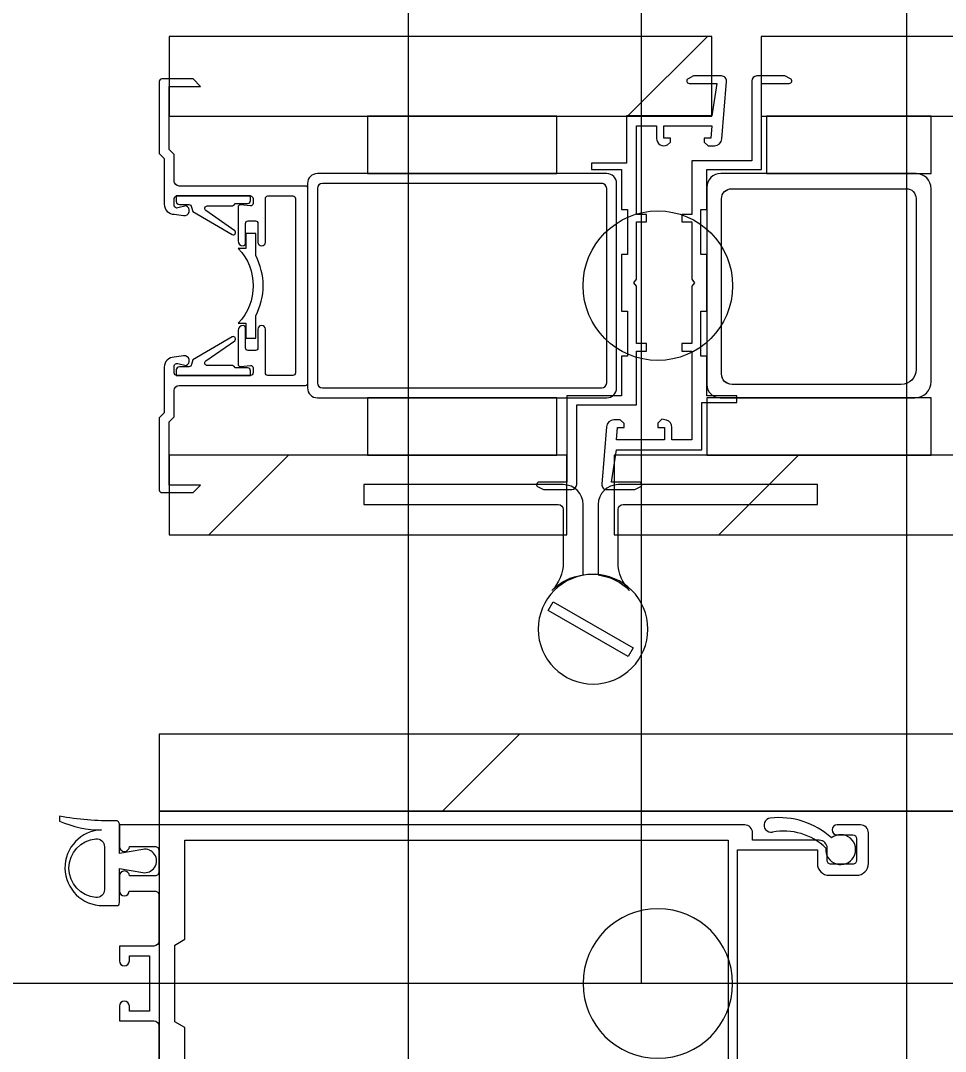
# Model space of a CAD drawing. Header units: millimetres. Extents: x 0 to 168960, y -92093 to 443706.
# Drawn here: x 61223.9 to 61409.3, y 314245.1 to 314451.9 of the extents above; entities that cross this region are included whole.
import ezdxf
from ezdxf.enums import TextEntityAlignment as Align

# ---------------------------------------------------------------- set-up
doc = ezdxf.new("R2018")
doc.units = ezdxf.units.MM
doc.linetypes.add('осевая', pattern=[50.800000000000004, 31.75, -6.35, 6.35, -6.35])
for name, color, linetype, lineweight in [('_0', 7, 'Continuous', 15), ('АР_Названия помещений', 124, 'Continuous', 5), ('АР_Номер помещения', 1, 'Continuous', 25), ('АР_Помещения_площадь', 19, 'Continuous', 9)]:
    doc.layers.add(name, color=color, linetype=linetype, lineweight=lineweight)
doc.styles.add('ISOCPEUR', font='isocpeur.ttf', dxfattribs={"height": 174.9999999999999})
doc.styles.get("Standard").update_dxf_attribs({"font": 'arial.ttf'})

# ---------------------------------------------------------------- blocks, each defined once
blk = doc.blocks.new('*U362')
at = {"color": 8, "style": 'ISOCPEUR', "width": 0.7, "flags": 1}
blk.add_attdef('КАТЕГОРИЯ', (-499.1655280450395, -2092.186355050572), '', height=250, dxfattribs=at)
at = {"layer": 'АР_Номер помещения', "color": 8, "style": 'ISOCPEUR', "width": 0.7}
blk.add_attdef('НОМЕР_ПОМЕЩЕНИЯ', text='', height=300, dxfattribs=at).set_placement((-17564.86919595587, 2858.18843627081), align=Align.MIDDLE_CENTER)
at = {"layer": 'АР_Помещения_площадь', "color": 8, "style": 'ISOCPEUR', "width": 0.7}
blk.add_attdef('ПЛОЩАДЬ_ПОМЕЩЕНИЯ', text='', height=200, dxfattribs=at).set_placement((-1475.609504904383, 2342.480832341213), align=Align.MIDDLE_RIGHT)
at = {"layer": 'АР_Помещения_площадь', "color": 8, "lineweight": 30, "width": 0.7, "flags": 104}
blk.add_attdef('ИМЯ_ПОМЕЩЕНИЯ', text='', height=100, dxfattribs=at).set_placement((157.6277002443094, 1217.141369806137), align=Align.MIDDLE_CENTER)
blk = doc.blocks.new('*U370')
at = {"color": 8, "style": 'ISOCPEUR', "width": 0.7, "flags": 1}
blk.add_attdef('КАТЕГОРИЯ', (-499.1655280450395, -2092.186355050572), '', height=250, dxfattribs=at)
at = {"layer": 'АР_Номер помещения', "color": 8, "style": 'ISOCPEUR', "width": 0.7}
blk.add_attdef('НОМЕР_ПОМЕЩЕНИЯ', text='', height=300, dxfattribs=at).set_placement((-21611.62945114239, 4249.169000430369), align=Align.MIDDLE_CENTER)
at = {"layer": 'АР_Помещения_площадь', "color": 8, "style": 'ISOCPEUR', "width": 0.7}
blk.add_attdef('ПЛОЩАДЬ_ПОМЕЩЕНИЯ', text='', height=200, dxfattribs=at).set_placement((-21287.99867618793, 5858.842214840608), align=Align.MIDDLE_RIGHT)
at = {"layer": 'АР_Помещения_площадь', "color": 8, "lineweight": 30, "width": 0.7, "flags": 104}
blk.add_attdef('ИМЯ_ПОМЕЩЕНИЯ', text='', height=100, dxfattribs=at).set_placement((157.6277002443094, 1217.141369806137), align=Align.MIDDLE_CENTER)
blk = doc.blocks.new('*U456')
at = {"ltscale": 75}
h = blk.add_hatch(dxfattribs=at)
h.set_pattern_fill('ANSI31', color=8, scale=50)
h.set_pattern_definition([(45, (1.13686837721616e-13, 639.6807474487578), (-112.2532015133644, 112.2532015133644), [])])
h.paths.add_polyline_path([(1052.074230230049, -4855.319253445312), (1044.074214017586, -4855.319253445312), (1044.074214017586, -4853.51925277774), (1052.074230230049, -4853.51925277774), (1052.074230230049, -4845.319251806184), (-97.92582126834998, -4845.319251806177), (-97.92582126834998, -4853.519252777733), (-89.9258050558866, -4853.519252777733), (-89.9258050558866, -4855.319253445305), (-97.92582126834998, -4855.319253445305), (-97.92582126834998, -4861.319250703491), (1052.074230230049, -4861.319250703498)])
h.paths.add_polyline_path([(1052.074230230049, -4929.319254398994), (-97.92582126834998, -4929.319254398986), (-97.92582126834998, -4935.319251657165), (-89.9258050558866, -4935.319251657165), (-89.9258050558866, -4937.119252324737), (-97.92582126834998, -4937.119252324737), (-97.92582126834998, -4945.319253296293), (1052.074230230049, -4945.3192532963), (1052.074230230049, -4937.119252324752), (1044.074214017586, -4937.119252324752), (1044.074214017586, -4935.31925165718), (1052.074230230049, -4935.31925165718)])
h.paths.add_polyline_path([(1052.074230230049, -4965.319253445312), (1044.074214017586, -4965.319253445312), (1044.074214017586, -4963.51925277774), (1052.074230230049, -4963.51925277774), (1052.074230230049, -4955.319251806184), (-97.92582126834998, -4955.319251806177), (-97.92582126834998, -4963.519252777733), (-89.9258050558866, -4963.519252777733), (-89.9258050558866, -4965.319253445305), (-97.92582126834998, -4965.319253445305), (-97.92582126834998, -4971.319250703491), (1052.074230230049, -4971.319250703498)])
h.paths.add_polyline_path([(1052.074230230049, -5039.319254398994), (-97.92582126834998, -5039.319254398986), (-97.92582126834998, -5045.319251657165), (-89.9258050558866, -5045.319251657165), (-89.9258050558866, -5047.119252324737), (-97.92582126834998, -5047.119252324737), (-97.92582126834998, -5055.319253296293), (1052.074230230049, -5055.3192532963), (1052.074230230049, -5047.119252324752), (1044.074214017586, -5047.119252324752), (1044.074214017586, -5045.31925165718), (1052.074230230049, -5045.31925165718)])
h.paths.add_polyline_path([(1052.074230230049, -5075.319253445312), (1044.074214017586, -5075.319253445312), (1044.074214017586, -5073.51925277774), (1052.074230230049, -5073.51925277774), (1052.074230230049, -5065.319251806184), (-97.92582126834998, -5065.319251806177), (-97.92582126834998, -5073.519252777733), (-89.9258050558866, -5073.519252777733), (-89.9258050558866, -5075.319253445305), (-97.92582126834998, -5075.319253445305), (-97.92582126834998, -5081.319250703491), (1052.074230230049, -5081.319250703498)])
h.paths.add_polyline_path([(915.3990858139579, -5175.31925255125), (915.3990858139579, -5191.31925255125), (1052.085289488211, -5191.31925255125), (1052.085289488211, -5175.31925255125)])
h.paths.add_polyline_path([(1052.074230230049, -5149.319254398994), (-97.92582126834998, -5149.319254398986), (-97.92582126834998, -5155.319251657165), (-89.9258050558866, -5155.319251657165), (-89.9258050558866, -5157.119252324737), (-97.92582126834998, -5157.119252324737), (-97.92582126834998, -5165.319253296293), (1052.074230230049, -5165.3192532963), (1052.074230230049, -5157.119252324752), (1044.074214017586, -5157.119252324752), (1044.074214017586, -5155.31925165718), (1052.074230230049, -5155.31925165718)])
h.paths.add_polyline_path([(20.80072385193388, -5175.31925255125), (20.80072385193388, -5191.31925255125), (905.4760391985757, -5191.319252551257), (905.4760391985757, -5175.31925255125)])
h.paths.add_polyline_path([(1052.085289488197, -5275.31925255125), (1052.085289488197, -5259.319252551257), (944.5759609985681, -5259.319252551257), (944.5759609985681, -5275.31925255125)])
h.paths.add_polyline_path([(934.6529143831859, -5259.319252551257), (-8.706308695255856, -5259.31925255125), (-8.706308695255856, -5275.319252551242), (934.6529143831859, -5275.31925255125)])
h.paths.add_polyline_path([(-99.92579551914343, -5330.727966430386), (1052.074218785972, -5330.727966430386), (1052.074218785972, -5315.319252551242), (-99.92579551914343, -5315.319252551242)])
h.paths.add_polyline_path([(1052.074218785972, -5398.973145807198), (-99.92579551914343, -5398.973145807198), (-99.92579551914343, -5415.319252551242), (-50.00000000000101, -5415.319252551242), (50.13124937287547, -5415.319252551242), (1052.074218785972, -5415.319252551242)])
h.paths.add_polyline_path([(10.88111534260578, -5191.31925255125), (10.88111534260578, -5175.31925255125), (-97.92579551914343, -5175.31925255125), (-97.92579551914343, -5191.31925255125)])
h.paths.add_polyline_path([(-18.20630869525586, -5259.31925255125), (-97.92579551914343, -5259.31925255125), (-97.92579551914343, -5275.319252551242), (-18.20630869525586, -5275.319252551242)])
at = {"color": 8}
for p, q in [((-21.91059419013719, -5290.478764501), (-20.91059419013719, -5288.746713693436)), ((-20.91059419013719, -5288.746713693436), (-4.889124220136281, -5297.996713693436)), ((-5.889124220136281, -5299.728764501), (-21.91059419013719, -5290.478764501)), ((-4.889124220136281, -5297.996713693436), (-5.889124220136281, -5299.728764501))]:
    blk.add_line(p, q, dxfattribs=at)
for points in [[(-50, 0), (-50.00000000000101, -5465.319252551242), (49.99999999999899, -5465.319252551242), (49.99367757630047, -4876.319252551237), (905.0740573432921, -4876.319252551246), (905.0742044808568, -5465.31925255125), (1005.074204480857, -5465.31925255125), (1005.074057343294, -4776.319252551246), (49.99288924190172, -4776.319252551239), (50, 0)], [(10.88111534260578, -5191.31925255125), (10.88111534260578, -5175.31925255125), (-97.92579551914343, -5175.31925255125), (-97.92579551914343, -5191.31925255125), (10.88111534260578, -5191.31925255125)], [(20.80072385193388, -5175.31925255125), (20.80072385193388, -5191.31925255125), (905.4760391985757, -5191.319252551257), (905.4760391985757, -5175.31925255125), (20.80072385193388, -5175.31925255125)], [(-20.19264543455311, -5191.31925255125), (-58.19264543455311, -5191.31925255125), (-58.19264543455311, -5202.819252551228), (-20.19264543455311, -5202.819252551228), (-20.19264543455311, -5191.31925255125)], [(21.89719125407181, -5202.813816230861), (54.89125720322671, -5202.813816230861), (54.89125720322671, -5191.31925255125), (21.89719125407181, -5191.31925255125), (21.89719125407181, -5202.813816230861)], [(-20.19264543453856, -5259.31925255125), (-20.19264543453856, -5247.819252551235), (-58.19264543453856, -5247.819252551228), (-58.19264543453856, -5259.31925255125), (-20.19264543453856, -5259.31925255125)], [(9.891160893878705, -5259.31925255125), (54.89125720322671, -5259.31925255125), (54.89125720322671, -5247.818937164593), (9.891160893878705, -5247.818937164593), (9.891160893878705, -5259.31925255125)], [(-18.20630869525586, -5259.31925255125), (-97.92579551914343, -5259.31925255125), (-97.92579551914343, -5275.319252551242), (-18.20630869525586, -5275.319252551242)], [(934.6529143831859, -5259.319252551257), (-8.706308695255856, -5259.31925255125), (-8.706308695255856, -5275.319252551242), (934.6529143831859, -5275.31925255125)], [(-99.92579551914343, -5330.727966430386), (1052.074218785972, -5330.727966430386), (1052.074218785972, -5315.319252551242), (-99.92579551914343, -5315.319252551242), (-99.92579551914343, -5330.727966430386)], [(1052.074218785972, -5398.973145807198), (1052.074218785972, -5330.727966430386), (-99.92579551914343, -5330.727966430386), (-99.92579551914343, -5398.973145807198), (1052.074218785972, -5398.973145807198)], [(-96.8267126735019, -5372.996234569138), (-96.8267126735019, -5365.319252551242), (-96.8267126735019, -5357.642270533339), (-94.78103222676248, -5356.461196376738), (-94.78103222676248, -5336.579781407301), (14.16109393366686, -5336.579781407301), (14.16109393366686, -5365.319252551242), (14.16109393366686, -5394.058723695176), (-94.78103222676248, -5394.058723695176), (-94.78103222676248, -5374.177308725739), (-96.8267126735019, -5372.996234569138)]]:
    blk.add_lwpolyline(points, close=True, dxfattribs=at)
for points in [[(-73.12574351910882, -5207.319252551067, -0.4142135623473223), (-72.62574351923934, -5207.819252551068), (-72.62574351931164, -5242.819252551257, -0.414213562373095), (-73.1257435193121, -5243.31925255125), (-78.14782551932251, -5243.31925255125, -0.414213562373095), (-78.64782551932251, -5242.81925255125), (-78.6478255193216, -5234.043380491275, 0.9999999999999999), (-80.14782551932251, -5234.043380491275), (-80.14782551932251, -5237.81925255125, -0.414213562373095), (-80.64782551932251, -5238.31925255125), (-82.1257435193121, -5238.31925255125, -0.414213562373095), (-82.6257435193121, -5237.81925255125), (-82.6257435193121, -5233.81925255125, 0.414213562373095), (-83.1257435193121, -5233.31925255125, 0.414213562373095), (-84.1257435193121, -5234.31925255125), (-84.12574351931255, -5241.06370755125, 0.414213562373095), (-83.6257435193121, -5241.56370755125), (-81.62574351932665, -5241.31925255125, -0.414213562373095), (-81.1257435193121, -5241.81925255125), (-81.1257435193121, -5242.81925255125, -0.414213562373095), (-81.62574351932665, -5243.31925255125), (-96.42596951914413, -5243.31925255125, -0.414213562373095), (-96.92596951914413, -5242.81925255125), (-96.92596951914413, -5241.405999539493, -0.5568367324407665), (-96.20331847817681, -5240.958309340851), (-94.56975015736055, -5241.334055166222, 0.8973864702656312), (-95.04633245909747, -5239.40368158809), (-96.92596314013747, -5239.652600588033, 0.4142144965573008), (-98.92596951914413, -5241.652600588022), (-98.92596951914413, -5250.81942655109), (-99.92579551915799, -5251.819252551089), (-99.92579551915799, -5266.319252551257, 0.414213562373095), (-99.42579551915799, -5266.819252551257), (-93.14295283163767, -5266.819252551257), (-91.64295283163767, -5265.31925255125), (-97.92579551912888, -5265.31925255125), (-97.92579551912888, -5252.647679675887), (-96.92596951912958, -5251.647853675793), (-96.92596951912958, -5246.319252551089, -0.414213562373095), (-95.92596951912958, -5245.319252551089), (-70.6257435193412, -5245.31925255125, 0.414213562373095), (-70.12574351942123, -5244.81925255125), (-70.12574351950127, -5205.819252551242, 0.414213562373095), (-70.62574351950127, -5205.319252551242), (-95.92596951914413, -5205.319252551242, -0.414213562373095), (-96.92596951914413, -5204.319252551242), (-96.92596951914413, -5198.990651426539), (-97.92579551914343, -5197.990825426445), (-97.92579551914343, -5185.319252551242), (-91.64295283165222, -5185.319252551242), (-93.14295283165222, -5183.819252551242), (-99.42579551914343, -5183.819252551242, 0.414213562373095), (-99.92579551914343, -5184.319252551242), (-99.92579551914343, -5198.819252551242), (-98.92596951914413, -5199.819078551242), (-98.92596951914368, -5208.985904502711, 0.4142144965573008), (-96.92596314013747, -5210.985904502697), (-95.04633245909747, -5211.234823514372, 0.8973864703518998), (-94.56975015720047, -5209.304449936266), (-96.20331847817681, -5209.680195749872, -0.5568367324407664), (-96.92596951914413, -5209.232505551234), (-96.92596951914368, -5207.819252551235, -0.414213562373095), (-96.42596951914413, -5207.319252551235), (-81.62574351915202, -5207.319252551242, -0.414213562373095), (-81.12574351915202, -5207.819252551242), (-81.12574351915202, -5208.819252551242, -0.414213562373095), (-81.62574351915202, -5209.319252551242), (-83.62574351915202, -5209.074797551242, 0.414213562373095), (-84.12574351915202, -5209.574797551242), (-84.12574351915202, -5216.319252551242, 0.414213562373095), (-83.12574351915202, -5217.319252551242, 0.414213562373095), (-82.62574351915202, -5216.819252551242), (-82.62574351915293, -5212.819252551242, -0.414213562373095), (-82.12574351915202, -5212.319252551242), (-80.64782551914789, -5212.319252551242, -0.414213562373095), (-80.14782551914789, -5212.819252551242), (-80.1478255191488, -5216.595124611216, 0.9999999999999999), (-78.64782551914789, -5216.595124611216), (-78.64782551914743, -5207.819252551242, -0.414213562373095), (-78.14782551914789, -5207.319252551242), (-73.12574351919613, -5207.319252551155)], [(16.06380214395075, -5392.140478824746), (16.06380214395075, -5365.319252551242), (16.06380214395075, -5338.498026277732), (32.06342005202795, -5338.498026277732), (32.06342005202886, -5341.253865976469, 0.414213562373095), (34.42556836522898, -5343.61601428967), (39.93724776268836, -5343.616014289669, 0.414213562373095), (42.29939607588939, -5341.253865976469), (42.29939607589394, -5335.072911223593, 0.414213562373095), (40.72463053376022, -5333.498145681457), (36.01190159450825, -5333.498145681461, 0.9999999999999999), (36.01190159450825, -5335.498097919968), (39.14986499163105, -5335.498097919966, -0.414213562373095), (39.93724776268836, -5336.285480691033), (39.93724776269791, -5340.616085931899, -0.414213562373095), (39.14986499163105, -5341.403468702971), (34.81925975075764, -5341.403468702965, -0.414213562373095), (34.03187697968578, -5340.616085931899), (34.03187697969032, -5338.154546949438, 0.414213562373095), (32.45711143755661, -5336.579781407301), (19.06373050171432, -5336.579781407301), (19.06373050170431, -5335.072911223593, 0.414213562373095), (17.48896495957059, -5333.498145681457), (-107.9061975474625, -5333.498145681457), (-107.9061975474675, -5337.828750922323, 1.000000000003674), (-105.9258004298473, -5337.828750922323), (-100.807812417902, -5337.828750922323), (-100.807812417902, -5337.828750922328, -0.414213562373095), (-100.0204296468447, -5338.616133693395), (-100.0204296468352, -5342.946738934261, -0.414213562373095), (-100.807812417902, -5343.734121705325), (-105.9242025586387, -5343.734121705325, 0.9999999999999999), (-107.9009447946747, -5343.734121705325), (-107.9009447946729, -5346.779166626635, 0.9999999999999999), (-105.9464909938698, -5346.779166626635), (-100.807812417902, -5346.77916662664, -0.414213562373095), (-100.0204296468447, -5347.566549397707), (-100.0204296468402, -5356.818296957739, -0.414213562373095), (-101.0046581106736, -5357.802525421575), (-107.9332366436439, -5357.802525421575), (-107.9332366436539, -5360.798188095127, 0.9999999999999999), (-105.9332844051397, -5360.798188095127), (-105.9332844051397, -5359.764093079437), (-101.9238372980045, -5359.764093079437), (-101.9238372980045, -5365.319252551242), (-101.9238372980045, -5370.87441202304), (-105.9332844051397, -5370.87441202304), (-105.9332844051443, -5369.840317007351, 0.9999999999999999), (-107.9332366436439, -5369.840317007351), (-107.9332366436439, -5372.835979680909), (-101.0046581106736, -5372.835979680905, -0.414213562373095), (-100.0204296468447, -5373.820208144738), (-100.0204296468352, -5383.071955704771, -0.414213562373095)]]:
    blk.add_lwpolyline(points, format="xyb", dxfattribs=at)
for points in [[(13.84724757973335, -5184.317646160023, 0.4377932801878046), (12.85043429482802, -5183.237903097222), (7.24008841183867, -5183.237903097222), (6.134517814002621, -5183.790688396144, 0.7914183192448615), (6.35812416454327, -5184.737900097229), (11.89363110474268, -5184.737900097229), (10.89363310474336, -5191.237887097232), (-6.206332695249429, -5191.237887097232), (-6.206332695249429, -5200.73786809724), (-13.20631869525924, -5200.73786809724), (-13.20631869525924, -5202.037865497237), (-7.206330695263304, -5202.037865497237), (-7.206330695263304, -5210.037849497232), (-6.006333095255386, -5210.037849497232), (-6.006333095255386, -5219.037831497233), (-7.206330695263304, -5219.037831497233), (-7.206330695263304, -5230.437808697236), (-6.006333095255386, -5230.437808697236), (-6.006333095255386, -5239.437790697237), (-7.206330695321512, -5239.437790697237), (-7.206330695321512, -5247.437774697239), (-18.20630869531406, -5247.437774697239), (-18.20630869531406, -5264.737740097233), (-23.74181563548437, -5264.737740097232, 0.7914183192687168), (-23.96542198599592, -5265.684951798314), (-22.85985138820352, -5266.237737097246), (-17.20631069531474, -5266.237737097246, 0.414213562373095), (-16.20631269532997, -5265.237739097247), (-16.20631269532997, -5249.237771097236), (-4.206336695323543, -5249.237771097236), (-4.206336695323543, -5238.437792697237), (-2.206340695324897, -5238.437792697237), (-2.206340695324897, -5236.937795697238), (-4.206336695265335, -5236.937795697238), (-4.206336695265335, -5225.444925683019), (-4.718089407150828, -5224.737820097238), (-4.206336695265335, -5224.030714511449), (-4.206336695265335, -5212.537844497238), (-2.206340695252138, -5212.537844497238), (-2.206340695252138, -5211.037847497239), (-4.206336695250783, -5211.037847497239), (-4.206336695250783, -5193.23788309723), (-0.2063446952534918, -5193.23788309723), (-0.2063446952616772, -5195.737878097229, 0.5650935209927767), (1.995130036418132, -5197.063743849096), (2.593649704750433, -5196.546463558472), (2.593649704750433, -5195.737878097236), (1.293652304738217, -5195.737878097236), (1.293652304738217, -5193.23788309723), (10.89363310474336, -5193.23788309723), (10.69363350473476, -5195.737878097243), (9.393636104737098, -5195.737878097243), (9.393636104737098, -5196.537876497234), (10.19363450474238, -5197.237875097235), (11.42883968981813, -5197.237875097253, 0.3910205504341434), (12.92405961717203, -5195.857495691373), (13.84724757973062, -5184.317646160023)], [(20.8936131048239, -5202.037865497223), (20.8936131048239, -5184.737900097221), (26.42912004509607, -5184.737900097243, 0.7914183192422567), (26.65272639562217, -5183.790688396191), (25.54715579771336, -5183.237903097237), (19.89361510481002, -5183.237903097229, 0.414213562373095), (18.89361710482525, -5184.237901097229), (18.89361710482525, -5200.237869097218), (6.893641104818826, -5200.237869097218), (6.893641104818826, -5211.037847497224), (4.89364510482018, -5211.037847497224), (4.89364510482018, -5212.537844497223), (6.893641104818826, -5212.537844497223), (6.893641104818826, -5224.030714511449), (7.40539381671887, -5224.737820097231), (6.893641104818826, -5225.444925683019), (6.893641104818826, -5236.937795697231), (4.89364510482018, -5236.937795697231), (4.89364510482018, -5238.43779269723), (6.893641104818826, -5238.43779269723), (6.893641104818826, -5256.237757097239), (2.893649104792431, -5256.237757097239), (2.893649104786064, -5253.73776209724, 0.3334275131115988), (1.81316302745735, -5252.29762266449), (0.8877755892598458, -5252.112415040414), (0.09365470478850568, -5252.906535924885), (0.09365470478850568, -5253.737762097233), (1.39365210478617, -5253.737762097233), (1.39365210478617, -5256.237757097239), (-8.206328695175316, -5256.237757097231), (-8.006329095181272, -5253.737762097233), (-6.706331695212711, -5253.737762097233), (-6.706331695212711, -5252.937763697235), (-7.50633009521799, -5252.237765097234), (-8.741535280293746, -5252.237765097236, 0.391020550413733), (-10.23675520761854, -5253.618144502965), (-11.15994317016576, -5265.157994034445, 0.4377932801877936), (-10.16312988525998, -5266.237737097239), (-4.552784002270627, -5266.237737097239), (-3.447213404390922, -5265.684951798303, 0.7914183192422567), (-3.670819754931571, -5264.73774009724), (-9.206326695174639, -5264.73774009724), (-8.206328695175316, -5258.237753097237), (8.893637104832024, -5258.237753097237), (8.893637104832024, -5248.737772097229), (15.89362310482728, -5248.737772097229), (15.89362310482728, -5247.437774697231), (9.893635104816795, -5247.437774697231), (9.893635104816795, -5239.43779069723), (8.693637504823428, -5239.43779069723), (8.693637504823428, -5230.437808697228), (9.893635104816795, -5230.437808697228), (9.893635104816795, -5219.037831497233), (8.693637504823428, -5219.037831497233), (8.693637504823428, -5210.037849497217), (9.893635104831347, -5210.037849497217), (9.893635104831347, -5202.037865497223), (20.8936131048239, -5202.037865497223)], [(-10.19264543453856, -5247.819252551228, 0.414213562373095), (-8.192645434538562, -5245.819252551228), (-8.192645434553114, -5204.819252551235, 0.414213562373095), (-10.19264543455311, -5202.819252551228), (-68.19264543455313, -5202.819252551228, 0.414213562373095), (-70.19264543455313, -5204.819252551228), (-70.19264543455313, -5245.819252551228, 0.414213562373095), (-68.19264543455313, -5247.819252551228), (-10.19264543453856, -5247.819252551228)], [(51.61933578334346, -5247.81893716459, 0.414213562373095), (54.89256047198786, -5244.545712475941), (54.8925604719865, -5205.85403856889, 0.414213562373095), (51.85215162378508, -5202.813629720687), (12.69753305212716, -5202.813629720684, 0.414213562373095), (9.893635104821342, -5205.617527668001), (9.893635104811793, -5245.163609808413, 0.414213562373095), (12.54896246099442, -5247.818937164593), (51.61933578334346, -5247.818937164593)], [(-68.19264543455313, -5205.819252551235), (-68.19264543455267, -5244.819252551228, 0.414213562373095), (-67.19264543455313, -5245.819252551228), (-11.19264543453856, -5245.819252551228, 0.414213562373095), (-10.19264543453856, -5244.819252551228), (-10.19264543455266, -5205.819252551242, 0.414213562373095), (-11.19264543455311, -5204.819252551235), (-67.19264543455313, -5204.819252551235, 0.414213562373095), (-68.19264543455267, -5205.819252551235)], [(-93.97335951915113, -5209.041395551234, -0.414213562373095), (-93.47335951913658, -5209.541395551234), (-93.22335959853183, -5210.461008207298), (-85.2919603738411, -5215.040204027368, 0.957291775248151), (-84.80934780552445, -5214.282654036157), (-90.60249814415977, -5210.226246813807, -0.7332303502721343), (-90.31570986840336, -5209.316670551241), (-85.46399630996268, -5209.316670551238, 0.3192696339573062), (-84.76077651915068, -5208.816670551241), (-82.21925590939748, -5208.816670551235, 0.414213562373095), (-81.62574351913747, -5208.223158160981), (-81.62574351913747, -5207.319252551235), (-96.51480951914084, -5207.319252551235), (-96.51480951914948, -5208.430588546755, 0.414213562373095), (-95.90400251466883, -5209.041395551234), (-93.97335951915113, -5209.041395551234)], [(48.8938850595331, -5245.129031626944), (14.94789631441007, -5245.129031626942, -0.414213562373095), (12.8403678358335, -5243.021503148368), (12.84036783584169, -5207.886565489913, -0.414213562373095), (14.87334684857696, -5205.853586477177), (49.89460323058655, -5205.853586477177, -0.414213562373095), (51.86316233880997, -5207.822145585407), (51.86316233880997, -5242.159754347667, -0.414213562373095), (48.8938850595331, -5245.129031626944)], [(-80.59346367683713, -5219.290665212939), (-80.59346367683713, -5214.821834551243), (-82.59346351915258, -5214.821834551243), (-82.59346351915258, -5217.821834551243), (-84.09346351915349, -5217.821834551251, -0.3999999778227269), (-84.09346296603428, -5232.821833929578), (-82.59346351915258, -5232.821833929578), (-82.59346351915258, -5235.821834510338), (-80.59346351913803, -5235.821834510338), (-80.59346351913757, -5231.353003551234, 0.2487079890217819), (-80.59346367683668, -5219.290665212935)], [(-93.97335951915113, -5241.59710955125), (-95.90400251466883, -5241.597109551249, 0.414213562373095), (-96.51480951914084, -5242.20791655573), (-96.51480951914084, -5243.319252551242), (-81.62574351915202, -5243.319252551242), (-81.62574351914338, -5242.415346941503, 0.414213562373095), (-82.21925590939748, -5241.821834551251), (-84.76077651914568, -5241.821834551249, 0.3192696339611101), (-85.46399630996268, -5241.321834551251), (-90.31570986840336, -5241.321834551252, -0.733230350271898), (-90.60249814415977, -5240.412258288685), (-84.80934780552445, -5236.355851066332, 0.9572917752481508), (-85.29196037384202, -5235.598301075115), (-93.22335959853183, -5240.177496895187), (-93.47335951915113, -5241.09710955125, -0.414213562373095), (-93.97335951915113, -5241.59710955125)], [(-58.89985920513674, -5265.23773909724), (-58.89985920513674, -5269.23773909724), (-19.89985920513674, -5269.23773909724, -0.414213562373095), (-18.89985920513674, -5270.23773909724), (-18.89985920513719, -5280.867997140114, -0.1976527886680431), (-21.21564867881771, -5286.497362174685, -0.1648329732178419), (-14.89985920513674, -5283.340491738381), (-14.89985920513674, -5269.23773909724, 0.414213562373095), (-18.89985920513674, -5265.23773909724), (-58.89985920513674, -5265.23773909724)], [(32.10014079486326, -5269.23773909724), (32.10014079486326, -5265.23773909724), (-7.899859205136735, -5265.23773909724, 0.414213562373095), (-11.89985920513674, -5269.23773909724), (-11.89985920513674, -5283.340491738379, -0.164832973217853), (-5.584069731473491, -5286.49736217467, -0.1976527886681319), (-7.899859205136735, -5280.867997140114), (-7.899859205136735, -5270.23773909724, -0.414213562373095), (-6.899859205136735, -5269.23773909724), (32.10014079486326, -5269.23773909724)], [(-12.92579551914342, -5283.237739097232, 0.9999999999999999), (-12.92579551914342, -5305.237739097232, 0.9999999999999999), (-12.92579551914342, -5283.237739097232)], [(-108.491481872975, -5349.694252551242, 0.414213562373095), (-107.9009447946747, -5349.103715472942), (-107.9009447946747, -5342.231450973268), (-103.2635651268803, -5343.056916774361, 1.192737100548168), (-103.2597862843987, -5338.405062306592), (-107.9009447946747, -5339.223423773699), (-107.9009447946747, -5333.443420281124, 0.4237410371328373), (-108.7138491930974, -5332.656451238078, -0.05762188014520565), (-119.9257955191289, -5331.727131304571), (-119.9257955191143, -5332.726558265917, 0.1069346243129106), (-111.504992780524, -5334.506406006317, 0.9831782873480909), (-111.2473215717047, -5349.694252551242), (-108.491481872975, -5349.694252551242)], [(-112.6271725930866, -5336.301331706059, -0.4384016624258933), (-110.9236223712952, -5337.870822393823), (-110.9236223712952, -5346.503021176519, -0.4384016624258932), (-112.6271725930866, -5348.072511864282, -0.9213057928581256), (-112.6271725930866, -5336.301331706058)], [(0.07420448085657938, -5350.319252551242, 0.9999999999999999), (0.07420448085657938, -5380.319252551242, 0.9999999999999999), (0.07420448085657938, -5350.319252551242)]]:
    blk.add_lwpolyline(points, format="xyb", close=True, dxfattribs=at)
blk.add_circle((0.07420448085657938, -5225.319252551242), 15.00000000000002, dxfattribs=at)
for centre, radius, start, end in [((22.78984845505228, -5333.555826765987), 1.418513445514813, 96.41680140861637, 280.6544423872739), ((24.37976864355632, -5347.69286001099), 15.64467087386164, 47.77626660954721, 96.41680140884712), ((25.30376260806123, -5346.918572262657), 12.17864550691433, 46.0233084899602, 100.6544423874315), ((36.74435719124348, -5338.469430697718), 3.000728152382232, 173.9765334333887, 128.0850613697985)]:
    blk.add_arc(centre, radius, start, end, dxfattribs=at)
blk = doc.blocks.new('*U590')
at = {"ltscale": 75}
h = blk.add_hatch(dxfattribs=at)
h.set_pattern_fill('ANSI31', color=8, scale=50)
h.set_pattern_definition([(45, (1.35003119794419e-13, 741.967266209278), (-112.2532015133644, 112.2532015133644), [])])
h.paths.add_polyline_path([(1052.074230230049, -4753.032734684792), (1044.074214017586, -4753.032734684792), (1044.074214017586, -4751.23273401722), (1052.074230230049, -4751.23273401722), (1052.074230230049, -4743.032733045664), (-97.92582126834995, -4743.032733045657), (-97.92582126834995, -4751.232734017212), (-89.92580505588657, -4751.232734017212), (-89.92580505588657, -4753.032734684784), (-97.92582126834995, -4753.032734684784), (-97.92582126834995, -4759.032731942971), (1052.074230230049, -4759.032731942978)])
h.paths.add_polyline_path([(1052.074230230049, -4827.032735638473), (-97.92582126834995, -4827.032735638466), (-97.92582126834995, -4833.032732896645), (-89.92580505588657, -4833.032732896645), (-89.92580505588657, -4834.832733564217), (-97.92582126834995, -4834.832733564217), (-97.92582126834995, -4843.032734535773), (1052.074230230049, -4843.03273453578), (1052.074230230049, -4834.832733564232), (1044.074214017586, -4834.832733564232), (1044.074214017586, -4833.03273289666), (1052.074230230049, -4833.03273289666)])
h.paths.add_polyline_path([(1052.074230230049, -4863.032734684792), (1044.074214017586, -4863.032734684792), (1044.074214017586, -4861.23273401722), (1052.074230230049, -4861.23273401722), (1052.074230230049, -4853.032733045664), (-97.92582126834995, -4853.032733045657), (-97.92582126834995, -4861.232734017212), (-89.92580505588657, -4861.232734017212), (-89.92580505588657, -4863.032734684784), (-97.92582126834995, -4863.032734684784), (-97.92582126834995, -4869.032731942971), (1052.074230230049, -4869.032731942978)])
h.paths.add_polyline_path([(1052.074230230049, -4937.032735638473), (-97.92582126834995, -4937.032735638466), (-97.92582126834995, -4943.032732896645), (-89.92580505588657, -4943.032732896645), (-89.92580505588657, -4944.832733564217), (-97.92582126834995, -4944.832733564217), (-97.92582126834995, -4953.032734535773), (1052.074230230049, -4953.03273453578), (1052.074230230049, -4944.832733564232), (1044.074214017586, -4944.832733564232), (1044.074214017586, -4943.03273289666), (1052.074230230049, -4943.03273289666)])
h.paths.add_polyline_path([(1052.074230230049, -4973.032734684792), (1044.074214017586, -4973.032734684792), (1044.074214017586, -4971.23273401722), (1052.074230230049, -4971.23273401722), (1052.074230230049, -4963.032733045664), (-97.92582126834995, -4963.032733045657), (-97.92582126834995, -4971.232734017212), (-89.92580505588657, -4971.232734017212), (-89.92580505588657, -4973.032734684784), (-97.92582126834995, -4973.032734684784), (-97.92582126834995, -4979.032731942971), (1052.074230230049, -4979.032731942978)])
h.paths.add_polyline_path([(915.3990858139579, -5073.032733790729), (915.3990858139579, -5089.032733790729), (1052.085289488211, -5089.032733790729), (1052.085289488211, -5073.032733790729)])
h.paths.add_polyline_path([(1052.074230230049, -5047.032735638473), (-97.92582126834995, -5047.032735638466), (-97.92582126834995, -5053.032732896645), (-89.92580505588657, -5053.032732896645), (-89.92580505588657, -5054.832733564217), (-97.92582126834995, -5054.832733564217), (-97.92582126834995, -5063.032734535773), (1052.074230230049, -5063.03273453578), (1052.074230230049, -5054.832733564232), (1044.074214017586, -5054.832733564232), (1044.074214017586, -5053.03273289666), (1052.074230230049, -5053.03273289666)])
h.paths.add_polyline_path([(20.8007238519339, -5073.032733790729), (20.8007238519339, -5089.032733790729), (905.4760391985757, -5089.032733790737), (905.4760391985757, -5073.032733790729)])
h.paths.add_polyline_path([(1052.085289488197, -5173.032733790729), (1052.085289488197, -5157.032733790737), (944.5759609985681, -5157.032733790737), (944.5759609985681, -5173.032733790729)])
h.paths.add_polyline_path([(934.6529143831859, -5157.032733790737), (-8.706308695255835, -5157.032733790729), (-8.706308695255835, -5173.032733790722), (934.6529143831859, -5173.032733790729)])
h.paths.add_polyline_path([(-99.9257955191434, -5228.441447669866), (1052.074218785972, -5228.441447669866), (1052.074218785972, -5213.032733790722), (-99.9257955191434, -5213.032733790722)])
h.paths.add_polyline_path([(1052.074218785972, -5296.686627046678), (-99.9257955191434, -5296.686627046678), (-99.9257955191434, -5313.032733790722), (-50.00000000000099, -5313.032733790722), (50.13124937287549, -5313.032733790722), (1052.074218785972, -5313.032733790722)])
h.paths.add_polyline_path([(10.8811153426058, -5089.032733790729), (10.8811153426058, -5073.032733790729), (-97.9257955191434, -5073.032733790729), (-97.9257955191434, -5089.032733790729)])
h.paths.add_polyline_path([(-18.20630869525584, -5157.032733790729), (-97.9257955191434, -5157.032733790729), (-97.9257955191434, -5173.032733790722), (-18.20630869525584, -5173.032733790722)])
at = {"color": 8}
for p, q in [((-21.91059419013717, -5188.19224574048), (-20.91059419013717, -5186.460194932915)), ((-20.91059419013717, -5186.460194932915), (-4.88912422013626, -5195.710194932915)), ((-5.88912422013626, -5197.44224574048), (-21.91059419013717, -5188.19224574048)), ((-4.88912422013626, -5195.710194932915), (-5.88912422013626, -5197.44224574048))]:
    blk.add_line(p, q, dxfattribs=at)
for points in [[(-50, 0), (-50.00000000000099, -5363.032733790722), (49.99999999999901, -5363.032733790722), (49.99367757630049, -4774.032733790717), (905.0740573432921, -4774.032733790726), (905.0742044808568, -5363.032733790729), (1005.074204480857, -5363.032733790729), (1005.074057343294, -4674.032733790726), (49.99288924190174, -4674.032733790718), (50, 0)], [(10.8811153426058, -5089.032733790729), (10.8811153426058, -5073.032733790729), (-97.9257955191434, -5073.032733790729), (-97.9257955191434, -5089.032733790729), (10.8811153426058, -5089.032733790729)], [(20.8007238519339, -5073.032733790729), (20.8007238519339, -5089.032733790729), (905.4760391985757, -5089.032733790737), (905.4760391985757, -5073.032733790729), (20.8007238519339, -5073.032733790729)], [(-20.19264543455309, -5089.032733790729), (-58.19264543455309, -5089.032733790729), (-58.19264543455309, -5100.532733790707), (-20.19264543455309, -5100.532733790707), (-20.19264543455309, -5089.032733790729)], [(21.89719125407183, -5100.52729747034), (54.89125720322674, -5100.52729747034), (54.89125720322674, -5089.032733790729), (21.89719125407183, -5089.032733790729), (21.89719125407183, -5100.52729747034)], [(-20.19264543453854, -5157.032733790729), (-20.19264543453854, -5145.532733790715), (-58.19264543453854, -5145.532733790707), (-58.19264543453854, -5157.032733790729), (-20.19264543453854, -5157.032733790729)], [(9.891160893878727, -5157.032733790729), (54.89125720322674, -5157.032733790729), (54.89125720322674, -5145.532418404073), (9.891160893878727, -5145.532418404073), (9.891160893878727, -5157.032733790729)], [(-18.20630869525584, -5157.032733790729), (-97.9257955191434, -5157.032733790729), (-97.9257955191434, -5173.032733790722), (-18.20630869525584, -5173.032733790722)], [(934.6529143831859, -5157.032733790737), (-8.706308695255835, -5157.032733790729), (-8.706308695255835, -5173.032733790722), (934.6529143831859, -5173.032733790729)], [(-99.9257955191434, -5228.441447669866), (1052.074218785972, -5228.441447669866), (1052.074218785972, -5213.032733790722), (-99.9257955191434, -5213.032733790722), (-99.9257955191434, -5228.441447669866)], [(1052.074218785972, -5296.686627046678), (1052.074218785972, -5228.441447669866), (-99.9257955191434, -5228.441447669866), (-99.9257955191434, -5296.686627046678), (1052.074218785972, -5296.686627046678)], [(-96.82671267350187, -5270.709715808618), (-96.82671267350187, -5263.032733790722), (-96.82671267350187, -5255.355751772819), (-94.78103222676245, -5254.174677616218), (-94.78103222676245, -5234.293262646781), (14.16109393366688, -5234.293262646781), (14.16109393366688, -5263.032733790722), (14.16109393366688, -5291.772204934656), (-94.78103222676245, -5291.772204934656), (-94.78103222676245, -5271.890789965219), (-96.82671267350187, -5270.709715808618)]]:
    blk.add_lwpolyline(points, close=True, dxfattribs=at)
for points in [[(13.84724757973337, -5082.031127399503, 0.4377932801878046), (12.85043429482804, -5080.951384336702), (7.240088411838691, -5080.951384336702), (6.134517814002642, -5081.504169635624, 0.7914183192448615), (6.358124164543291, -5082.451381336708), (11.8936311047427, -5082.451381336708), (10.89363310474338, -5088.951368336711), (-6.206332695249408, -5088.951368336711), (-6.206332695249408, -5098.451349336719), (-13.20631869525922, -5098.451349336719), (-13.20631869525922, -5099.751346736717), (-7.206330695263283, -5099.751346736717), (-7.206330695263283, -5107.751330736712), (-6.006333095255364, -5107.751330736712), (-6.006333095255364, -5116.751312736713), (-7.206330695263283, -5116.751312736713), (-7.206330695263283, -5128.151289936715), (-6.006333095255364, -5128.151289936715), (-6.006333095255364, -5137.151271936717), (-7.206330695321491, -5137.151271936717), (-7.206330695321491, -5145.151255936718), (-18.20630869531404, -5145.151255936718), (-18.20630869531404, -5162.451221336712), (-23.74181563548435, -5162.451221336712, 0.7914183192687168), (-23.9654219859959, -5163.398433037793), (-22.8598513882035, -5163.951218336726), (-17.20631069531472, -5163.951218336726, 0.414213562373095), (-16.20631269532995, -5162.951220336727), (-16.20631269532995, -5146.951252336716), (-4.206336695323522, -5146.951252336716), (-4.206336695323522, -5136.151273936717), (-2.206340695324876, -5136.151273936717), (-2.206340695324876, -5134.651276936718), (-4.206336695265314, -5134.651276936718), (-4.206336695265314, -5123.158406922499), (-4.718089407150806, -5122.451301336718), (-4.206336695265314, -5121.744195750929), (-4.206336695265314, -5110.251325736717), (-2.206340695252116, -5110.251325736717), (-2.206340695252116, -5108.751328736718), (-4.206336695250762, -5108.751328736718), (-4.206336695250762, -5090.95136433671), (-0.2063446952534704, -5090.95136433671), (-0.2063446952616559, -5093.451359336708, 0.5650935209927767), (1.995130036418153, -5094.777225088576), (2.593649704750455, -5094.259944797952), (2.593649704750455, -5093.451359336716), (1.293652304738238, -5093.451359336716), (1.293652304738238, -5090.95136433671), (10.89363310474338, -5090.95136433671), (10.69363350473478, -5093.451359336723), (9.39363610473712, -5093.451359336723), (9.39363610473712, -5094.251357736714), (10.1936345047424, -5094.951356336715), (11.42883968981815, -5094.951356336733, 0.3910205504341434), (12.92405961717206, -5093.570976930852), (13.84724757973064, -5082.031127399503)], [(20.89361310482392, -5099.751346736703), (20.89361310482392, -5082.451381336701), (26.42912004509609, -5082.451381336723, 0.7914183192422567), (26.65272639562219, -5081.504169635671), (25.54715579771338, -5080.951384336717), (19.89361510481005, -5080.951384336709, 0.414213562373095), (18.89361710482527, -5081.951382336709), (18.89361710482527, -5097.951350336698), (6.893641104818848, -5097.951350336698), (6.893641104818848, -5108.751328736704), (4.893645104820202, -5108.751328736704), (4.893645104820202, -5110.251325736703), (6.893641104818848, -5110.251325736703), (6.893641104818848, -5121.744195750929), (7.405393816718892, -5122.45130133671), (6.893641104818848, -5123.158406922499), (6.893641104818848, -5134.651276936711), (4.893645104820202, -5134.651276936711), (4.893645104820202, -5136.15127393671), (6.893641104818848, -5136.15127393671), (6.893641104818848, -5153.951238336718), (2.893649104792452, -5153.951238336718), (2.893649104786086, -5151.45124333672, 0.3334275131115988), (1.813163027457371, -5150.011103903969), (0.8877755892598671, -5149.825896279894), (0.093654704788527, -5150.620017164365), (0.093654704788527, -5151.451243336713), (1.393652104786192, -5151.451243336713), (1.393652104786192, -5153.951238336718), (-8.206328695175294, -5153.951238336711), (-8.00632909518125, -5151.451243336713), (-6.70633169521269, -5151.451243336713), (-6.70633169521269, -5150.651244936715), (-7.506330095217969, -5149.951246336714), (-8.741535280293725, -5149.951246336715, 0.391020550413733), (-10.23675520761852, -5151.331625742445), (-11.15994317016574, -5162.871475273925, 0.4377932801877936), (-10.16312988525996, -5163.951218336719), (-4.552784002270606, -5163.951218336719), (-3.447213404390901, -5163.398433037783, 0.7914183192422567), (-3.67081975493155, -5162.45122133672), (-9.206326695174617, -5162.45122133672), (-8.206328695175294, -5155.951234336717), (8.893637104832045, -5155.951234336717), (8.893637104832045, -5146.451253336709), (15.89362310482731, -5146.451253336709), (15.89362310482731, -5145.151255936711), (9.893635104816816, -5145.151255936711), (9.893635104816816, -5137.151271936709), (8.69363750482345, -5137.151271936709), (8.69363750482345, -5128.151289936708), (9.893635104816816, -5128.151289936708), (9.893635104816816, -5116.751312736713), (8.69363750482345, -5116.751312736713), (8.69363750482345, -5107.751330736697), (9.893635104831368, -5107.751330736697), (9.893635104831368, -5099.751346736703), (20.89361310482392, -5099.751346736703)], [(-10.19264543453854, -5145.532733790707, 0.414213562373095), (-8.19264543453854, -5143.532733790707), (-8.192645434553093, -5102.532733790715, 0.414213562373095), (-10.19264543455309, -5100.532733790707), (-68.1926454345531, -5100.532733790707, 0.414213562373095), (-70.1926454345531, -5102.532733790707), (-70.1926454345531, -5143.532733790707, 0.414213562373095), (-68.1926454345531, -5145.532733790707), (-10.19264543453854, -5145.532733790707)], [(51.61933578334348, -5145.53241840407, 0.414213562373095), (54.89256047198788, -5142.259193715421), (54.89256047198652, -5103.56751980837, 0.414213562373095), (51.8521516237851, -5100.527110960167), (12.69753305212718, -5100.527110960164, 0.414213562373095), (9.893635104821364, -5103.33100890748), (9.893635104811814, -5142.877091047892, 0.414213562373095), (12.54896246099444, -5145.532418404073), (51.61933578334348, -5145.532418404073)], [(-68.1926454345531, -5103.532733790715), (-68.19264543455265, -5142.532733790707, 0.414213562373095), (-67.1926454345531, -5143.532733790707), (-11.19264543453854, -5143.532733790707, 0.414213562373095), (-10.19264543453854, -5142.532733790707), (-10.19264543455264, -5103.532733790722, 0.414213562373095), (-11.19264543455309, -5102.532733790715), (-67.1926454345531, -5102.532733790715, 0.414213562373095), (-68.19264543455265, -5103.532733790715)], [(48.89388505953313, -5142.842512866424), (14.94789631441009, -5142.842512866422, -0.414213562373095), (12.84036783583353, -5140.734984387847), (12.84036783584171, -5105.600046729392, -0.414213562373095), (14.87334684857698, -5103.567067716656), (49.89460323058658, -5103.567067716656, -0.414213562373095), (51.86316233880999, -5105.535626824887), (51.86316233880999, -5139.873235587147, -0.414213562373095), (48.89388505953313, -5142.842512866424)], [(-93.9733595191511, -5106.754876790714, -0.414213562373095), (-93.47335951913655, -5107.254876790714), (-93.2233595985318, -5108.174489446777), (-85.29196037384108, -5112.753685266847, 0.957291775248151), (-84.80934780552442, -5111.996135275636), (-90.60249814415974, -5107.939728053287, -0.7332303502721343), (-90.31570986840333, -5107.030151790721), (-85.46399630996265, -5107.030151790717, 0.3192696339573062), (-84.76077651915065, -5106.530151790721), (-82.21925590939745, -5106.530151790715, 0.414213562373095), (-81.62574351913744, -5105.936639400461), (-81.62574351913744, -5105.032733790715), (-96.51480951914081, -5105.032733790715), (-96.51480951914945, -5106.144069786234, 0.414213562373095), (-95.9040025146688, -5106.754876790714), (-93.9733595191511, -5106.754876790714)], [(-80.5934636768371, -5117.004146452418), (-80.5934636768371, -5112.535315790723), (-82.59346351915255, -5112.535315790723), (-82.59346351915255, -5115.535315790723), (-84.09346351915346, -5115.535315790731, -0.3999999778227269), (-84.09346296603425, -5130.535315169058), (-82.59346351915255, -5130.535315169058), (-82.59346351915255, -5133.535315749818), (-80.593463519138, -5133.535315749818), (-80.59346351913754, -5129.066484790714, 0.2487079890217819), (-80.59346367683665, -5117.004146452415)], [(-93.9733595191511, -5139.31059079073), (-95.9040025146688, -5139.310590790728, 0.414213562373095), (-96.51480951914081, -5139.921397795209), (-96.51480951914081, -5141.032733790722), (-81.625743519152, -5141.032733790722), (-81.62574351914336, -5140.128828180983, 0.414213562373095), (-82.21925590939745, -5139.53531579073), (-84.76077651914565, -5139.535315790728, 0.3192696339611101), (-85.46399630996265, -5139.03531579073), (-90.31570986840333, -5139.035315790732, -0.733230350271898), (-90.60249814415974, -5138.125739528165), (-84.80934780552442, -5134.069332305811, 0.9572917752481508), (-85.29196037384199, -5133.311782314595), (-93.2233595985318, -5137.890978134667), (-93.4733595191511, -5138.81059079073, -0.414213562373095), (-93.9733595191511, -5139.31059079073)], [(-58.89985920513671, -5162.951220336719), (-58.89985920513671, -5166.951220336719), (-19.89985920513671, -5166.951220336719, -0.414213562373095), (-18.89985920513671, -5167.951220336719), (-18.89985920513717, -5178.581478379594, -0.1976527886680431), (-21.21564867881769, -5184.210843414165, -0.1648329732178419), (-14.89985920513671, -5181.053972977861), (-14.89985920513671, -5166.951220336719, 0.414213562373095), (-18.89985920513671, -5162.951220336719), (-58.89985920513671, -5162.951220336719)], [(32.10014079486329, -5166.951220336719), (32.10014079486329, -5162.951220336719), (-7.899859205136714, -5162.951220336719, 0.414213562373095), (-11.89985920513671, -5166.951220336719), (-11.89985920513671, -5181.053972977858, -0.164832973217853), (-5.58406973147347, -5184.21084341415, -0.1976527886681319), (-7.899859205136714, -5178.581478379594), (-7.899859205136714, -5167.951220336719, -0.414213562373095), (-6.899859205136714, -5166.951220336719), (32.10014079486329, -5166.951220336719)], [(-12.9257955191434, -5180.951220336712, 0.9999999999999999), (-12.9257955191434, -5202.951220336712, 0.9999999999999999), (-12.9257955191434, -5180.951220336712)], [(-108.491481872975, -5247.407733790722, 0.414213562373095), (-107.9009447946747, -5246.817196712422), (-107.9009447946747, -5239.944932212748), (-103.2635651268803, -5240.77039801384, 1.192737100548168), (-103.2597862843987, -5236.118543546072), (-107.9009447946747, -5236.936905013179), (-107.9009447946747, -5231.156901520604, 0.4237410371328373), (-108.7138491930974, -5230.369932477558, -0.05762188014520565), (-119.9257955191289, -5229.440612544051), (-119.9257955191143, -5230.440039505396, 0.1069346243129106), (-111.504992780524, -5232.219887245797, 0.9831782873480909), (-111.2473215717046, -5247.407733790722), (-108.491481872975, -5247.407733790722)], [(-112.6271725930866, -5234.014812945539, -0.4384016624258933), (-110.9236223712952, -5235.584303633303), (-110.9236223712952, -5244.216502415999, -0.4384016624258932), (-112.6271725930866, -5245.785993103762, -0.9213057928581256), (-112.6271725930866, -5234.014812945537)], [(0.0742044808566007, -5248.032733790722, 0.9999999999999999), (0.0742044808566007, -5278.032733790722, 0.9999999999999999), (0.0742044808566007, -5248.032733790722)]]:
    blk.add_lwpolyline(points, format="xyb", close=True, dxfattribs=at)
for points in [[(-73.1257435191088, -5105.032733790546, -0.4142135623473223), (-72.62574351923931, -5105.532733790547), (-72.62574351931161, -5140.532733790737, -0.414213562373095), (-73.12574351931207, -5141.032733790729), (-78.14782551932248, -5141.032733790729, -0.414213562373095), (-78.64782551932248, -5140.532733790729), (-78.64782551932157, -5131.756861730755, 0.9999999999999999), (-80.14782551932248, -5131.756861730755), (-80.14782551932248, -5135.532733790729, -0.414213562373095), (-80.64782551932248, -5136.032733790729), (-82.12574351931207, -5136.032733790729, -0.414213562373095), (-82.62574351931207, -5135.532733790729), (-82.62574351931207, -5131.532733790729, 0.414213562373095), (-83.12574351931207, -5131.032733790729, 0.414213562373095), (-84.12574351931207, -5132.032733790729), (-84.12574351931252, -5138.777188790729, 0.414213562373095), (-83.62574351931207, -5139.277188790729), (-81.62574351932662, -5139.032733790729, -0.414213562373095), (-81.12574351931207, -5139.532733790729), (-81.12574351931207, -5140.532733790729, -0.414213562373095), (-81.62574351932662, -5141.032733790729), (-96.4259695191441, -5141.032733790729, -0.414213562373095), (-96.9259695191441, -5140.532733790729), (-96.9259695191441, -5139.119480778973, -0.5568367324407665), (-96.20331847817678, -5138.671790580331), (-94.56975015736052, -5139.047536405702, 0.8973864702656312), (-95.04633245909744, -5137.11716282757), (-96.92596314013744, -5137.366081827513, 0.4142144965573008), (-98.9259695191441, -5139.366081827502), (-98.9259695191441, -5148.53290779057), (-99.92579551915796, -5149.532733790569), (-99.92579551915796, -5164.032733790737, 0.414213562373095), (-99.42579551915796, -5164.532733790737), (-93.14295283163764, -5164.532733790737), (-91.64295283163764, -5163.032733790729), (-97.92579551912885, -5163.032733790729), (-97.92579551912885, -5150.361160915367), (-96.92596951912955, -5149.361334915273), (-96.92596951912955, -5144.032733790569, -0.414213562373095), (-95.92596951912955, -5143.032733790569), (-70.62574351934117, -5143.032733790729, 0.414213562373095), (-70.1257435194212, -5142.532733790729), (-70.12574351950124, -5103.532733790722, 0.414213562373095), (-70.62574351950124, -5103.032733790722), (-95.9259695191441, -5103.032733790722, -0.414213562373095), (-96.9259695191441, -5102.032733790722), (-96.9259695191441, -5096.704132666018), (-97.9257955191434, -5095.704306665924), (-97.9257955191434, -5083.032733790722), (-91.6429528316522, -5083.032733790722), (-93.1429528316522, -5081.532733790722), (-99.4257955191434, -5081.532733790722, 0.414213562373095), (-99.9257955191434, -5082.032733790722), (-99.9257955191434, -5096.532733790722), (-98.9259695191441, -5097.532559790721), (-98.92596951914365, -5106.699385742191, 0.4142144965573008), (-96.92596314013744, -5108.699385742177), (-95.04633245909744, -5108.948304753852, 0.8973864703518998), (-94.56975015720045, -5107.017931175746), (-96.20331847817678, -5107.393676989352, -0.5568367324407664), (-96.9259695191441, -5106.945986790714), (-96.92596951914365, -5105.532733790715, -0.414213562373095), (-96.4259695191441, -5105.032733790715), (-81.625743519152, -5105.032733790722, -0.414213562373095), (-81.125743519152, -5105.532733790722), (-81.125743519152, -5106.532733790722, -0.414213562373095), (-81.625743519152, -5107.032733790722), (-83.625743519152, -5106.788278790722, 0.414213562373095), (-84.125743519152, -5107.288278790722), (-84.125743519152, -5114.032733790722, 0.414213562373095), (-83.125743519152, -5115.032733790722, 0.414213562373095), (-82.625743519152, -5114.532733790722), (-82.6257435191529, -5110.532733790722, -0.414213562373095), (-82.125743519152, -5110.032733790722), (-80.64782551914786, -5110.032733790722, -0.414213562373095), (-80.14782551914786, -5110.532733790722), (-80.14782551914877, -5114.308605850696, 0.9999999999999999), (-78.64782551914786, -5114.308605850696), (-78.6478255191474, -5105.532733790722, -0.414213562373095), (-78.14782551914786, -5105.032733790722), (-73.1257435191961, -5105.032733790635)], [(16.06380214395077, -5289.853960064225), (16.06380214395077, -5263.032733790722), (16.06380214395077, -5236.211507517211), (32.06342005202797, -5236.211507517211), (32.06342005202888, -5238.967347215948, 0.414213562373095), (34.425568365229, -5241.329495529149), (39.93724776268838, -5241.329495529149, 0.414213562373095), (42.29939607588941, -5238.967347215948), (42.29939607589396, -5232.786392463073, 0.414213562373095), (40.72463053376024, -5231.211626920936), (36.01190159450827, -5231.211626920941, 0.9999999999999999), (36.01190159450827, -5233.211579159448), (39.14986499163107, -5233.211579159446, -0.414213562373095), (39.93724776268838, -5233.998961930512), (39.93724776269793, -5238.329567171379, -0.414213562373095), (39.14986499163107, -5239.11694994245), (34.81925975075766, -5239.116949942445, -0.414213562373095), (34.0318769796858, -5238.329567171379), (34.03187697969035, -5235.868028188917, 0.414213562373095), (32.45711143755663, -5234.293262646781), (19.06373050171434, -5234.293262646781), (19.06373050170433, -5232.786392463073, 0.414213562373095), (17.48896495957062, -5231.211626920936), (-107.9061975474625, -5231.211626920936), (-107.9061975474675, -5235.542232161803, 1.000000000003674), (-105.9258004298473, -5235.542232161803), (-100.807812417902, -5235.542232161803), (-100.807812417902, -5235.542232161808, -0.414213562373095), (-100.0204296468447, -5236.329614932874), (-100.0204296468351, -5240.660220173741, -0.414213562373095), (-100.807812417902, -5241.447602944805), (-105.9242025586387, -5241.447602944805, 0.9999999999999999), (-107.9009447946747, -5241.447602944805), (-107.9009447946729, -5244.492647866115, 0.9999999999999999), (-105.9464909938698, -5244.492647866115), (-100.807812417902, -5244.49264786612, -0.414213562373095), (-100.0204296468447, -5245.280030637186), (-100.0204296468401, -5254.531778197219, -0.414213562373095), (-101.0046581106736, -5255.516006661055), (-107.9332366436439, -5255.516006661055), (-107.9332366436539, -5258.511669334606, 0.9999999999999999), (-105.9332844051397, -5258.511669334606), (-105.9332844051397, -5257.477574318917), (-101.9238372980045, -5257.477574318917), (-101.9238372980045, -5263.032733790722), (-101.9238372980045, -5268.58789326252), (-105.9332844051397, -5268.58789326252), (-105.9332844051442, -5267.55379824683, 0.9999999999999999), (-107.9332366436439, -5267.55379824683), (-107.9332366436439, -5270.549460920389), (-101.0046581106736, -5270.549460920384, -0.414213562373095), (-100.0204296468447, -5271.533689384218), (-100.0204296468351, -5280.78543694425, -0.414213562373095)]]:
    blk.add_lwpolyline(points, format="xyb", dxfattribs=at)
blk.add_circle((0.0742044808566007, -5123.032733790722), 15.00000000000002, dxfattribs=at)
for centre, radius, start, end in [((22.7898484550523, -5231.269308005467), 1.418513445514813, 96.41680140861637, 280.6544423872739), ((24.37976864355634, -5245.406341250469), 15.64467087386164, 47.77626660954721, 96.41680140884712), ((25.30376260806126, -5244.632053502137), 12.17864550691433, 46.0233084899602, 100.6544423874315), ((36.7443571912435, -5236.182911937198), 3.000728152382232, 173.9765334333887, 128.0850613697985)]:
    blk.add_arc(centre, radius, start, end, dxfattribs=at)

msp = doc.modelspace()

# ---------------------------------------------------------------- linework, layer by layer
at = {"layer": '_0', "linetype": 'осевая', "lineweight": 0, "ltscale": 500}
msp.add_line((61348.38745872868, 314258.7604547751), (61348.38745872927, 319727.1194964959), dxfattribs=at)
at = {"layer": '_0'}
msp.add_lwpolyline([(66601.30299218412, 313527.3675396597), (62098.39910046478, 313527.3675396629), (62098.37448866515, 314258.7604547559), (60898.37448866515, 314258.7604547847), (60898.37448866521, 313528.4351510835), (56729.77763148049, 313526.9153347211), (56730.51672750026, 316060.0196175204), (56133.46430776418, 316060.0196175204), (56133.46430776421, 319721.79334432), (66601.27838038468, 319721.7932528815)], close=True, dxfattribs=at)

# ---------------------------------------------------------------- block references
ref = msp.add_blockref('*U370', (75328.4261421222, 311412.6696398946), dxfattribs=at)
lines = msp.add_mtext('\\W0.8000;Санузлы для мальчиков основной и старшей\\Pшколы', dxfattribs={"layer": 'АР_Названия помещений', "color": 8, "insert": (54841.09188628175, 321948.5569585622), "char_height": 2433.387117552295, "width": 1779.628549205147, "attachment_point": 1})
ref.add_attrib('ИМЯ_ПОМЕЩЕНИЯ', '', (54841.09188628175, 321948.5569585622), dxfattribs={"flags": 104}).embed_mtext(lines)
ref = msp.add_blockref('*U362', (49645.1823398304, 311704.5919760152), dxfattribs=at)
lines = msp.add_mtext('\\W0.8000;Кабинет информатики и информационных\\Pтехнологий с возможностью деления\\Pтрансформируемой перегородкой на два\\Pпомещения', dxfattribs={"layer": 'АР_Названия помещений', "color": 8, "insert": (33695.11667115668, 321446.1710718342), "char_height": 6603.183349143786, "width": 1779.628549205147, "attachment_point": 1})
ref.add_attrib('ИМЯ_ПОМЕЩЕНИЯ', '', (33695.11667115668, 321446.1710718342), dxfattribs={"flags": 104}).embed_mtext(lines)
at = {"layer": '_0', "lineweight": 0, "ltscale": 100, "transparency": 33554687}
for name, p in [('*U456', (61351.59427305131, 319624.0797073282)), ('*U590', (61351.59427305131, 319521.7931885657))]:
    msp.add_blockref(name, p, dxfattribs=at)

doc.saveas('drawing.dxf')
